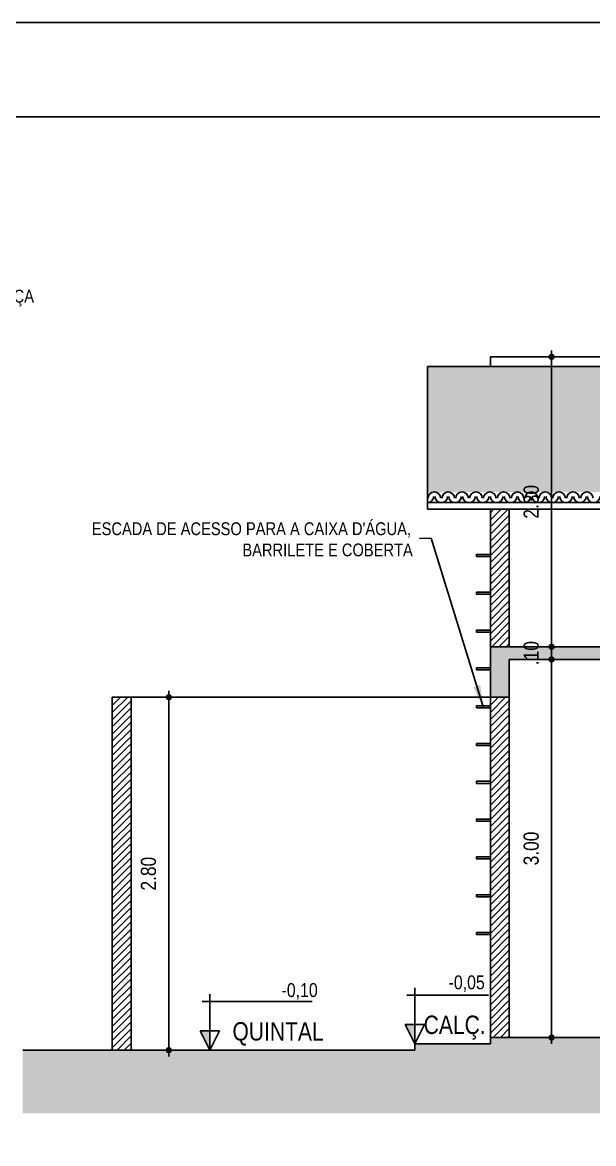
# Model space of a CAD drawing. Header units: millimetres. Extents: x 3955 to 10567, y -112 to 1797.
# Drawn here: x 5260.35 to 5264.88, y 1031.64 to 1040.53 of the extents above; entities that cross this region are included whole.
import ezdxf
from ezdxf.enums import TextEntityAlignment as Align

# ---------------------------------------------------------------- set-up
doc = ezdxf.new("R2010")
doc.units = ezdxf.units.MM
doc.header["$LTSCALE"] = 20
for name, color, linetype in [('001', 5, 'Continuous'), ('COTA', 7, 'Continuous'), ('E-hatch', 8, 'Continuous'), ('E-txt-g', 3, 'Continuous'), ('ESQUADRIA', 3, 'Continuous'), ('LAYER1', 2, 'Continuous')]:
    doc.layers.add(name, color=color, linetype=linetype)
doc.layers.add('E-Cta-W', color=7, linetype='Continuous', lineweight=20)
doc.layers.add('E-Txt-W', color=7, linetype='Continuous', lineweight=20)
doc.styles.add('F2', font='ARIALN.TTF')
doc.styles.add('REG60', font='romans.shx', dxfattribs={"width": 0.8, "height": 0.15})
doc.styles.add('REG80', font='romans.shx', dxfattribs={"width": 0.8, "height": 0.2})
doc.styles.get("Standard").update_dxf_attribs({"font": 'arial.ttf'})
doc.dimstyles.new('ARQUITETURA', dxfattribs={"dimtxt": 0.11, "dimasz": 0.05, "dimexe": 0.1, "dimexo": 0, "dimgap": 0.1, "dimtad": 1, "dimzin": 5, "dimdsep": 46, "dimtxsty": 'F2', "dimblk": 'COTA', "dimcen": 0, "dimse1": 1, "dimse2": 1, "dimadec": 0, "dimazin": 0, "dimtfac": 2, "dimtix": 1, "dimtmove": 2, "dimatfit": 3, "dimldrblk": 'COTA', "dimfxl": 1, "dimtolj": 1, "dimtzin": 5, "dimarcsym": 0})
doc.dimstyles.get("Standard").update_dxf_attribs({"dimtxt": 0.18, "dimasz": 0.18, "dimexe": 0.18, "dimexo": 0.0625, "dimgap": 0.09, "dimtad": 0, "dimtih": 1, "dimtoh": 1, "dimdec": 4, "dimzin": 0, "dimdsep": 46, "dimtxsty": 'Standard', "dimcen": 0.09, "dimadec": 0, "dimazin": 0, "dimtfac": 1, "dimtdec": 4, "dimtofl": 0, "dimtmove": 0, "dimatfit": 3, "dimfxl": 1, "dimtolj": 1, "dimtzin": 0, "dimarcsym": 0})
pattern_1 = [(45, (0, 48.930234), (-0.02828427125, 0.02828427125), [])]

# ---------------------------------------------------------------- blocks, each defined once
blk = doc.blocks.new('TXT-AMB75')
at = {"layer": 'E-txt-g', "style": 'REG80', "width": 0.8, "flags": 8}
blk.add_attdef('TXT', text='', height=0.2, dxfattribs=at).set_placement((0.005, 0.296), align=Align.CENTER)
at = {"layer": 'E-Txt-W', "style": 'REG60', "width": 0.8, "flags": 8}
blk.add_attdef('TXT', text='', height=0.15, dxfattribs=at).set_placement((0.005, 0.027), align=Align.CENTER)
blk = doc.blocks.new('COTA')
at = {"layer": 'COTA'}
for p, q in [((-1, 0), (1, 0)), ((0, 1), (0, -1))]:
    blk.add_line(p, q, dxfattribs=at)
at = {"layer": 'COTA', "const_width": 0.5}
blk.add_lwpolyline([(-0.25, 0, 1), (0.25, 0, 1)], format="xyb", close=True, dxfattribs=at)
blk = doc.blocks.new('*D374')
at = {"color": 0, "lineweight": -2}
blk.add_line((5261.5143, 1035.127), (5261.5143, 1032.427), dxfattribs=at)
at = {"color": 0, "lineweight": -2, "xscale": 0.05, "yscale": 0.05, "zscale": 0.05}
for p, rotation in [((5261.5143, 1035.177), 90), ((5261.5143, 1032.377), 270)]:
    blk.add_blockref('COTA', p, dxfattribs=dict(at, rotation=rotation))
at = {"color": 0, "insert": (5261.353, 1033.777), "char_height": 0.12, "attachment_point": 5, "rotation": 90, "style": 'F2'}
blk.add_mtext('\\A1;2.80', dxfattribs=at)
blk = doc.blocks.new('*D375')
at = {"color": 0, "lineweight": -2}
blk.add_line((5264.5513, 1032.527), (5264.5513, 1035.427), dxfattribs=at)
at = {"color": 0, "lineweight": -2, "xscale": 0.05, "yscale": 0.05, "zscale": 0.05}
for p, rotation in [((5264.5513, 1035.477), 90), ((5264.5513, 1032.477), 270)]:
    blk.add_blockref('COTA', p, dxfattribs=dict(at, rotation=rotation))
at = {"color": 0, "insert": (5264.39, 1033.977), "char_height": 0.12, "attachment_point": 5, "rotation": 90, "style": 'F2'}
blk.add_mtext('\\A1;3.00', dxfattribs=at)
blk = doc.blocks.new('*D376')
at = {"color": 0, "lineweight": -2}
for p, q in [((5264.5513, 1035.627), (5264.5513, 1035.677)), ((5264.5513, 1035.477), (5264.5513, 1035.577)), ((5264.5513, 1035.427), (5264.5513, 1035.377))]:
    blk.add_line(p, q, dxfattribs=at)
at = {"color": 0, "lineweight": -2, "xscale": 0.05, "yscale": 0.05, "zscale": 0.05}
for p, rotation in [((5264.5513, 1035.577), 270), ((5264.5513, 1035.477), 90)]:
    blk.add_blockref('COTA', p, dxfattribs=dict(at, rotation=rotation))
at = {"color": 0, "insert": (5264.39, 1035.527), "char_height": 0.12, "attachment_point": 5, "rotation": 90, "style": 'F2'}
blk.add_mtext('\\A1;.10', dxfattribs=at)
blk = doc.blocks.new('*D377')
at = {"color": 0, "lineweight": -2}
blk.add_line((5264.5513, 1035.627), (5264.5513, 1037.827), dxfattribs=at)
at = {"color": 0, "lineweight": -2, "xscale": 0.05, "yscale": 0.05, "zscale": 0.05}
for p, rotation in [((5264.5513, 1037.877), 90), ((5264.5513, 1035.577), 270)]:
    blk.add_blockref('COTA', p, dxfattribs=dict(at, rotation=rotation))
at = {"color": 0, "insert": (5264.39, 1036.727), "char_height": 0.12, "attachment_point": 5, "rotation": 90, "style": 'F2'}
blk.add_mtext('\\A1;2.30', dxfattribs=at)

msp = doc.modelspace()

# ---------------------------------------------------------------- hatches: boundary and pattern name
at = {"layer": '001', "ltscale": 0.5}
h = msp.add_hatch(dxfattribs=at)
h.set_pattern_fill('SPANISH1', color=8, scale=0.119396, style=0, pattern_type=2)
h.set_pattern_definition([(180, (5270.20364, 1038.8545), (-0.2387917, 0.1193958), [0.0149245, -0.1343203, 0.0149245, -0.0746224]), (180, (5270.14395, 1038.9142), (-0.2387917, 0.1193958), [0.0447734, -0.1940182]), (180, (5270.14395, 1038.92912), (-0.2387917, 0.1193958), [0.0447734, -0.0746224, 0.0447734, -0.0746224]), (180, (5270.02455, 1038.94404), (-0.2387917, 0.1193958), [0.0447734, -0.1940182]), (90, (5270.20364, 1038.8545), (0.238792, 0.119396), [0.0149245, -0.1044714]), (90, (5270.18872, 1038.8545), (0.238792, 0.119396), [0.0149245, -0.1044714]), (90, (5270.0544, 1038.8545), (0.238792, 0.119396), [0.0149245, -0.1044714]), (90, (5270.03947, 1038.8545), (0.238792, 0.119396), [0.0149245, -0.1044714]), (135, (5270.18872, 1038.89927), (-1e-17, 0.1193958), [0.0211064, -0.316596]), (45, (5270.0544, 1038.89927), (-1e-17, 0.1193958), [0.0211064, -0.316596]), (153.435, (5270.17379, 1038.89927), (6e-12, 0.1193958), [0.033372, -0.233605]), (153.435, (5270.17379, 1038.9142), (6e-12, 0.1193958), [0.033372, -0.233605]), (153.435, (5270.21857, 1038.92912), (6e-12, 0.1193958), [0.0303385, -0.2366387]), (153.435, (5270.21857, 1038.94404), (6e-12, 0.1193958), [0.033372, -0.233605]), (116.56505, (5270.203643, 1038.86942), (-6e-12, 0.11939584), [0.033372, -0.5005823]), (116.56505, (5270.18872, 1038.86942), (-6e-12, 0.11939584), [0.033372, -0.5005823]), (63.43495, (5270.0544, 1038.86942), (6e-12, 0.11939584), [0.033372, -0.5005823]), (63.43495, (5270.039474, 1038.86942), (6e-12, 0.11939584), [0.033372, -0.5005823]), (26.565, (5270.06932, 1038.89927), (-6e-12, 0.1193958), [0.033372, -0.233605]), (26.565, (5270.06932, 1038.9142), (-6e-12, 0.1193958), [0.033372, -0.233605]), (26.565, (5270.02455, 1038.92912), (-6e-12, 0.1193958), [0.0303385, -0.2366387]), (26.565, (5270.02455, 1038.94404), (-6e-12, 0.1193958), [0.033372, -0.233605]), (99.46232, (5270.203643, 1038.869422), (5e-14, 0.119395836), [0.136173, -1.31634]), (80.53768, (5270.039474, 1038.869422), (-5e-14, 0.119395836), [0.136173, -1.31634])])
h.paths.add_polyline_path([(5263.5658, 1037.8002), (5263.5658, 1036.7998), (5264.0611, 1036.8062), (5264.2811, 1036.8062), (5265.0511, 1036.8062), (5265.2711, 1036.8062), (5266.2611, 1036.8062), (5267.2158, 1036.7915), (5267.2158, 1037.8002)])
at = {"layer": 'E-hatch'}
h = msp.add_hatch(dxfattribs=at)
h.set_pattern_fill('ANSI38', color=256, scale=0.01, style=0)
h.set_pattern_definition([(45, (0, 48.930234), (-0.0224506403, 0.0224506403), []), (135, (0, 48.930234), (-0.0673519209, 0.0224506403), [0.079375, -0.047625])])
h.paths.add_polyline_path([(5264.2158, 1035.477), (5267.2158, 1035.477), (5267.2158, 1035.177), (5267.3658, 1035.177), (5267.3658, 1035.477), (5268.5658, 1035.477), (5268.5658, 1035.177), (5268.7158, 1035.177), (5268.7158, 1035.477), (5269.9158, 1035.477), (5269.9158, 1035.177), (5270.0658, 1035.177), (5270.0658, 1035.477), (5272.5658, 1035.477), (5272.5658, 1035.177), (5272.7158, 1035.177), (5272.7158, 1035.477), (5275.2158, 1035.477), (5275.2158, 1035.177), (5275.3658, 1035.177), (5275.3658, 1035.477), (5276.4658, 1035.477), (5276.4658, 1035.177), (5276.6158, 1035.177), (5276.6158, 1035.477), (5278.8158, 1035.477), (5278.8158, 1035.177), (5278.9658, 1035.177), (5278.9658, 1035.477), (5283.2661, 1035.477), (5283.2661, 1035.977), (5283.1158, 1035.977), (5283.1158, 1035.577), (5264.0658, 1035.577), (5264.0658, 1035.177), (5264.2158, 1035.177)])
h.paths.add_polyline_path([(5268.5658, 1036.277), (5268.7158, 1036.277), (5268.7158, 1036.677), (5267.2158, 1036.677), (5267.2158, 1036.277), (5267.3658, 1036.277), (5267.3658, 1036.577), (5268.5658, 1036.577)])
h.paths.add_polyline_path([(5267.1158, 1038.277), (5267.1158, 1038.177), (5268.8158, 1038.177), (5268.8158, 1038.277)])
h = msp.add_hatch(dxfattribs=at)
h.set_pattern_fill('_USER', color=256, scale=0.04, angle=45, style=0, pattern_type=0)
h.set_pattern_definition(pattern_1)
h.paths.add_polyline_path([(5268.5658, 1036.677), (5268.7158, 1036.677), (5268.7158, 1038.177), (5268.5658, 1038.177)])
h.paths.add_polyline_path([(5267.3658, 1038.177), (5267.2158, 1038.177), (5267.2158, 1036.677), (5267.3658, 1036.677)])
h.paths.add_polyline_path([(5267.2158, 1035.577), (5267.3658, 1035.577), (5267.3658, 1036.277), (5267.2158, 1036.277)])
h.paths.add_polyline_path([(5268.5658, 1035.577), (5268.7158, 1035.577), (5268.7158, 1036.277), (5268.5658, 1036.277)])
h.paths.add_polyline_path([(5268.5658, 1033.2701), (5268.5658, 1033.2701), (5268.5658, 1033.2206), (5268.5658, 1032.477), (5268.7158, 1032.477), (5268.7158, 1033.2206), (5268.7158, 1033.2206), (5268.7158, 1033.2701), (5268.7158, 1035.177), (5268.5658, 1035.177)])
h.paths.add_polyline_path([(5267.3658, 1035.177), (5267.2158, 1035.177), (5267.2158, 1032.477), (5267.3658, 1032.477)])
h.paths.add_polyline_path([(5269.9158, 1034.577), (5270.0658, 1034.577), (5270.0658, 1035.177), (5269.9158, 1035.177)])
h.paths.add_polyline_path([(5264.2158, 1035.177), (5264.0658, 1035.177), (5264.0658, 1032.477), (5264.2158, 1032.477)])
h.paths.add_polyline_path([(5264.2158, 1036.6683), (5264.0658, 1036.6683), (5264.0658, 1035.577), (5264.2158, 1035.577)])
h.paths.add_polyline_path([(5272.7158, 1035.177), (5272.5658, 1035.177), (5272.5658, 1032.477), (5272.7158, 1032.477)])
h.paths.add_polyline_path([(5272.7158, 1037.877), (5272.5658, 1037.877), (5272.5658, 1035.577), (5272.7158, 1035.577)])
h.paths.add_polyline_path([(5275.3658, 1035.177), (5275.2158, 1035.177), (5275.2158, 1032.477), (5275.3658, 1032.477)])
h.paths.add_polyline_path([(5276.6158, 1035.177), (5276.4658, 1035.177), (5276.4658, 1032.477), (5276.6158, 1032.477)])
h.paths.add_polyline_path([(5278.9658, 1035.177), (5278.8158, 1035.177), (5278.8158, 1034.577), (5278.9658, 1034.577)])
h = msp.add_hatch(dxfattribs=at)
h.set_pattern_fill('_USER', color=256, scale=0.04, angle=45, style=0, pattern_type=0)
h.set_pattern_definition(pattern_1)
h.paths.add_polyline_path([(5261.2158, 1035.177), (5261.0658, 1035.177), (5261.0658, 1032.377), (5261.2158, 1032.377)])
h = msp.add_hatch(dxfattribs=at)
h.set_pattern_fill('ANSI38', color=256, scale=0.02, style=0)
h.set_pattern_definition([(45, (0, 48.930234), (-0.0449012806, 0.0449012806), []), (135, (0, 48.930234), (-0.1347038418, 0.0449012806), [0.15875, -0.09525])])
h.paths.add_polyline_path([(5288.5658, 1032.327), (5286.0658, 1032.327), (5286.0658, 1032.377), (5283.2661, 1032.377), (5283.2661, 1032.477), (5264.0658, 1032.477), (5264.0658, 1032.427), (5263.4658, 1032.427), (5263.4658, 1032.377), (5260.3554, 1032.377), (5260.3554, 1031.877), (5289.334, 1031.877), (5289.334, 1032.177), (5288.5658, 1032.177)])

# ---------------------------------------------------------------- linework, layer by layer
at = {"color": 8}
for p, q in [((5264.0658, 1037.877), (5264.0658, 1037.8002)), ((5267.2158, 1037.877), (5264.0658, 1037.877)), ((5264.0658, 1035.177), (5261.2158, 1035.177))]:
    msp.add_line(p, q, dxfattribs=at)
at = {"color": 2}
for p, q in [((5263.5658, 1037.8002), (5263.5658, 1036.6683)), ((5267.2158, 1037.8002), (5263.5658, 1037.8002)), ((5267.2158, 1036.7205), (5263.5658, 1036.7205)), ((5267.2158, 1036.6683), (5263.5658, 1036.6683))]:
    msp.add_line(p, q, dxfattribs=at)
at = {"color": 5}
for p, q in [((5264.0658, 1036.6683), (5264.0658, 1032.427)), ((5264.2158, 1036.6683), (5264.2158, 1035.577)), ((5283.1158, 1035.577), (5264.0658, 1035.577)), ((5264.2158, 1035.477), (5264.2158, 1032.477)), ((5267.2158, 1035.477), (5264.2158, 1035.477)), ((5261.0658, 1035.177), (5261.0658, 1032.377)), ((5261.2158, 1035.177), (5261.0658, 1035.177)), ((5261.2158, 1035.177), (5261.2158, 1032.377)), ((5264.2158, 1035.177), (5264.0658, 1035.177))]:
    msp.add_line(p, q, dxfattribs=at)
for p, q in [((5263.4658, 1032.8708), (5263.4658, 1032.427)), ((5261.8399, 1032.8208), (5261.8399, 1032.377)), ((5263.4038, 1032.8132), (5264.0519, 1032.8132)), ((5261.7779, 1032.7632), (5262.6519, 1032.7632)), ((5261.7637, 1032.5294), (5261.8399, 1032.377)), ((5261.7637, 1032.5294), (5261.9161, 1032.5294)), ((5261.8399, 1032.377), (5261.9161, 1032.5294)), ((5263.3896, 1032.5794), (5263.4658, 1032.427)), ((5263.3896, 1032.5794), (5263.542, 1032.5794)), ((5263.4658, 1032.427), (5263.542, 1032.5794))]:
    msp.add_line(p, q)
at = {"color": 1}
for p, q in [((5264.0658, 1032.427), (5263.4658, 1032.427)), ((5263.4658, 1032.427), (5263.4658, 1032.377)), ((5283.2661, 1032.477), (5264.0658, 1032.477)), ((5263.4658, 1032.377), (5260.3554, 1032.377))]:
    msp.add_line(p, q, dxfattribs=at)
at = {"color": 2}
msp.add_lwpolyline([(5238.3909, 995.9801), (5304.2675, 995.9801), (5304.2675, 1040.5301), (5238.3909, 1040.5301)], close=True, dxfattribs=at)
at = {"color": 1}
msp.add_lwpolyline([(5240.2659, 1039.7801), (5303.5175, 1039.7801), (5303.5175, 996.7301), (5240.2659, 996.7301)], close=True, dxfattribs=at)
at = {"color": 8}
for points in [[(5264.0658, 1036.3098), (5263.9558, 1036.3098), (5263.9558, 1036.2937), (5264.0658, 1036.2937)], [(5264.0658, 1036.0098), (5263.9558, 1036.0098), (5263.9558, 1035.9937), (5264.0658, 1035.9937)], [(5264.0658, 1035.7098), (5263.9558, 1035.7098), (5263.9558, 1035.6937), (5264.0658, 1035.6937)], [(5264.0658, 1035.4098), (5263.9558, 1035.4098), (5263.9558, 1035.3937), (5264.0658, 1035.3937)], [(5264.0658, 1035.1098), (5263.9558, 1035.1098), (5263.9558, 1035.0937), (5264.0658, 1035.0937)], [(5264.0658, 1034.8098), (5263.9558, 1034.8098), (5263.9558, 1034.7937), (5264.0658, 1034.7937)], [(5264.0658, 1034.5098), (5263.9558, 1034.5098), (5263.9558, 1034.4937), (5264.0658, 1034.4937)], [(5264.0658, 1034.2098), (5263.9558, 1034.2098), (5263.9558, 1034.1937), (5264.0658, 1034.1937)], [(5264.0658, 1033.9098), (5263.9558, 1033.9098), (5263.9558, 1033.8937), (5264.0658, 1033.8937)], [(5264.0658, 1033.6098), (5263.9558, 1033.6098), (5263.9558, 1033.5937), (5264.0658, 1033.5937)], [(5264.0658, 1033.3098), (5263.9558, 1033.3098), (5263.9558, 1033.2937), (5264.0658, 1033.2937)]]:
    msp.add_lwpolyline(points, close=True, dxfattribs=at)
for points in [[(5261.7637, 1032.5294), (5261.8399, 1032.5294), (5261.8399, 1032.377)], [(5263.3896, 1032.5794), (5263.4658, 1032.5794), (5263.4658, 1032.427)]]:
    msp.add_solid(points)
at = {"layer": 'ESQUADRIA', "color": 7}
for centre, start, end in [((5263.6211, 1036.7562), 0, 180), ((5263.7311, 1036.7562), 0, 180), ((5263.8411, 1036.7562), 0, 180), ((5263.9511, 1036.7562), 0, 180), ((5264.0611, 1036.7562), 0, 180), ((5264.1711, 1036.7562), 0, 180), ((5264.2811, 1036.7562), 0, 180), ((5264.3911, 1036.7562), 0, 180), ((5264.5011, 1036.7562), 0, 180), ((5264.6111, 1036.7562), 0, 180), ((5264.7211, 1036.7562), 0, 180), ((5264.8311, 1036.7562), 0, 180), ((5263.5658, 1036.7705), 270, 0), ((5263.6758, 1036.7705), 180, 0), ((5263.7858, 1036.7705), 180, 0), ((5263.8958, 1036.7705), 180, 0), ((5264.0058, 1036.7705), 180, 0), ((5264.1158, 1036.7705), 180, 0), ((5264.2258, 1036.7705), 180, 0), ((5264.3358, 1036.7705), 180, 0), ((5264.4458, 1036.7705), 180, 0), ((5264.5558, 1036.7705), 180, 0), ((5264.6658, 1036.7705), 180, 0), ((5264.7758, 1036.7705), 180, 0), ((5264.8858, 1036.7705), 180, 0)]:
    msp.add_arc(centre, 0.05, start, end, dxfattribs=at)

# ---------------------------------------------------------------- block references
ref = msp.add_blockref('TXT-AMB75', (5262.377, 1032.2371), dxfattribs=dict(xscale=0.7290000000000001, yscale=0.7290000000000001, zscale=0.7290000000000001))
ref.add_attrib('TXT', 'QUINTAL', dxfattribs={"layer": 'E-txt-g', "color": 2, "height": 0.1458, "style": 'F2'}).set_placement((5262.381, 1032.4532), align=Align.CENTER)
ref = msp.add_blockref('TXT-AMB75', (5263.7784, 1032.2894), dxfattribs=dict(xscale=0.7290000000000001, yscale=0.7290000000000001, zscale=0.7290000000000001))
ref.add_attrib('TXT', 'CALÇ.', dxfattribs={"layer": 'E-txt-g', "color": 2, "height": 0.1458, "style": 'F2'}).set_placement((5263.7824, 1032.5055), align=Align.CENTER)

# ---------------------------------------------------------------- texts
at = {"color": 7, "style": 'F2'}
for s, p in [('-0,05', (5263.734, 1032.8601)), ('-0,10', (5262.4086, 1032.7987))]:
    msp.add_text(s, height=0.11, dxfattribs=at).set_placement(p)
at = {"layer": 'LAYER1', "color": 7, "linetype": 'Continuous', "style": 'F2'}
for s, p in [('DIM.: 60x70cm - CHAPA DE AÇO DOBRADIÇA', (5257.9535, 1038.4096)), ("ESCADA DE ACESSO PARA A CAIXA D'ÁGUA,", (5260.9033, 1036.5644)), ('BARRILETE E COBERTA', (5262.0978, 1036.3962))]:
    msp.add_text(s, height=0.101662, dxfattribs=at).set_placement(p, align=Align.TOP_LEFT)

# ---------------------------------------------------------------- dimensions: what is measured, and where the dimension line sits
at = {"color": 4}
for base, p1, p2, picture, middle in [((5264.5513, 1037.877), (5264.2158, 1035.577), (5264.0658, 1037.877), '*D377', (5264.39, 1036.727)), ((5264.5513, 1035.577), (5264.2158, 1035.477), (5264.2158, 1035.577), '*D376', (5264.39, 1035.527)), ((5264.5513, 1035.477), (5264.2158, 1032.477), (5264.2158, 1035.477), '*D375', (5264.39, 1033.977)), ((5261.5143, 1032.377), (5261.2158, 1035.177), (5261.2158, 1032.377), '*D374', (5261.353, 1033.777))]:
    dim = msp.add_linear_dim(base=base, p1=p1, p2=p2, angle=90, dimstyle='ARQUITETURA', override={"dimtxt": 0.12, "dimfxl": 0.1, "dimfxlon": 1}, dxfattribs=at)
    dim.commit()
    dim.dimension.update_dxf_attribs({"geometry": picture, "text_midpoint": middle})

# ---------------------------------------------------------------- leaders
at = {"layer": 'E-Cta-W', "color": 4}
msp.add_leader([(5264.0108, 1035.0937), (5263.5951, 1036.4374), (5263.5023, 1036.4356)], dimstyle='Standard', dxfattribs=at)

doc.saveas('drawing.dxf')
